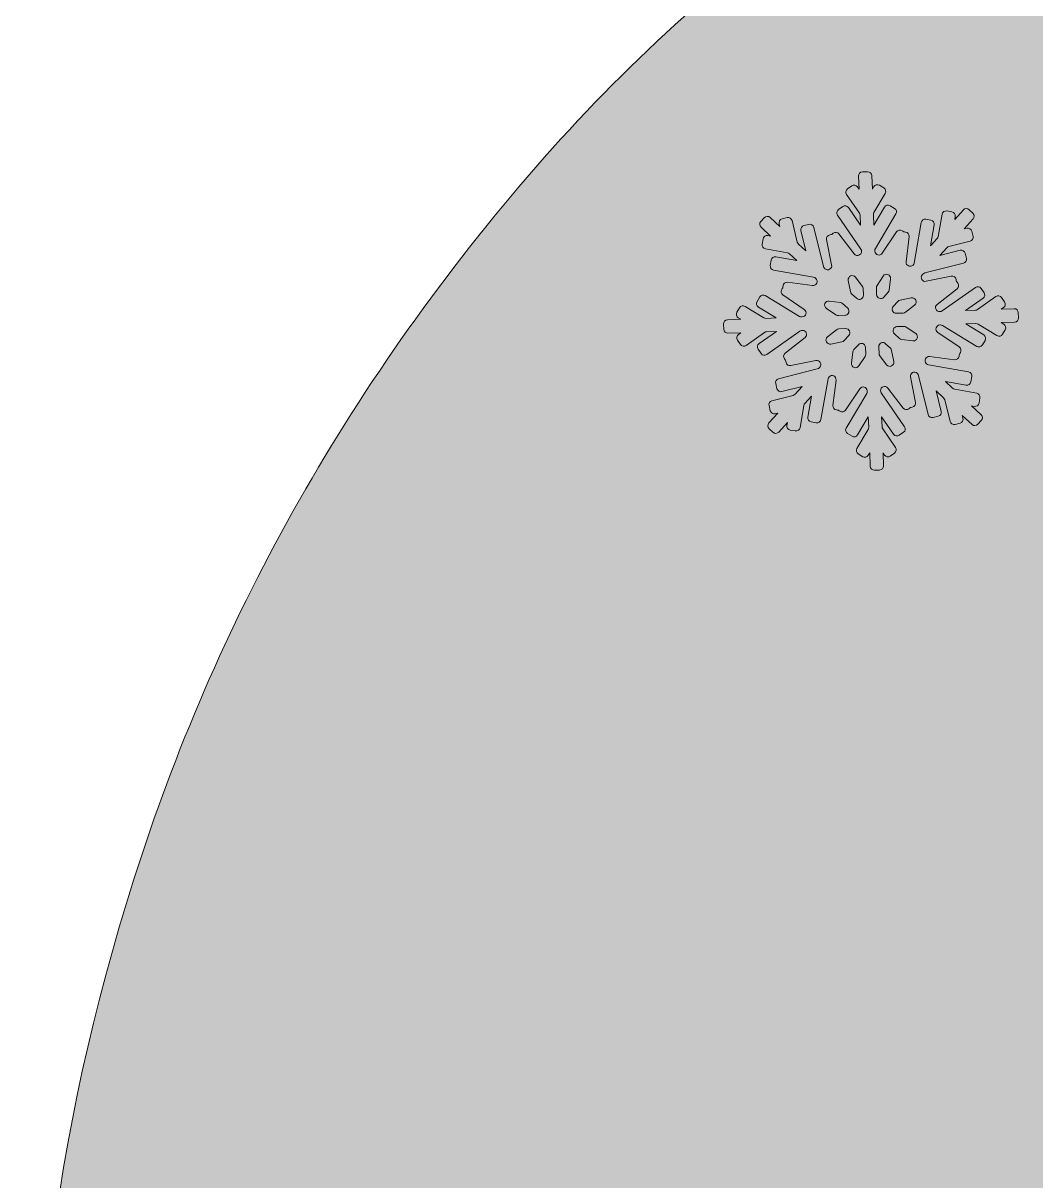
# Model space of a CAD drawing. Header units: millimetres. Extents: x 14 to 187, y -120 to -22.
# Drawn here: x 105.4 to 126.62, y -70.58 to -46.32 of the extents above; entities that cross this region are included whole.
import ezdxf

# ---------------------------------------------------------------- set-up
doc = ezdxf.new("R2010")
doc.units = ezdxf.units.MM
doc.header["$MEASUREMENT"] = 0
doc.layers.add('engraving', color=7, linetype='Continuous')
doc.layers.add('Layer 1', color=7, linetype='Continuous')

msp = doc.modelspace()

# ---------------------------------------------------------------- hatches: boundary and pattern name
at = {"layer": 'Layer 1'}
h = msp.add_hatch(color=2, dxfattribs=at)
h.dxf.hatch_style = 2
edge = h.paths.add_edge_path()
edge.add_spline(control_points=[(156.544, -68.893), (156.544, -68.893), (152.268, -89.12), (152.268, -89.12), (152.268, -89.12), (163.017, -89.12), (163.017, -89.12), (163.017, -89.12), (162.554, -89.698), (162.554, -89.698), (160.781, -91.703), (158.758, -93.223), (156.486, -94.263), (154.212, -95.303), (151.863, -95.921), (149.436, -96.113), (147.009, -96.306), (144.619, -96.017), (142.269, -95.246), (139.918, -94.476), (137.78, -93.205), (135.855, -91.431), (133.849, -89.737), (132.367, -87.791), (131.405, -85.595), (130.441, -83.399), (129.92, -81.107), (129.844, -78.717), (129.767, -76.33), (130.093, -73.941), (130.826, -71.551), (131.558, -69.164), (132.656, -66.928), (134.121, -64.848), (135.199, -63.229), (136.837, -61.824), (139.033, -60.629), (141.229, -59.435), (143.674, -58.588), (146.373, -58.086), (149.069, -57.586), (151.92, -57.548), (154.926, -57.97), (157.931, -58.395), (160.82, -59.455), (163.594, -61.149), (163.594, -61.149), (179.429, -43.349), (179.429, -43.349), (175.037, -39.959), (169.97, -37.57), (164.23, -36.183), (160.527, -35.288), (156.792, -34.797), (153.025, -34.704), (152.206, -33.794), (151.054, -33.188), (149.764, -33.09), (151.269, -31.975), (152.248, -30.191), (152.248, -28.175), (152.248, -24.794), (149.508, -22.054), (146.128, -22.054), (142.747, -22.054), (140.007, -24.794), (140.007, -28.175), (140.007, -30.191), (140.987, -31.975), (142.492, -33.09), (140.513, -33.241), (138.857, -34.58), (138.235, -36.39), (135.388, -37.126), (132.61, -38.096), (129.902, -39.304), (124.545, -41.693), (120.02, -44.967), (116.321, -49.128), (112.467, -53.52), (109.655, -58.395), (107.883, -63.75), (106.11, -69.106), (105.398, -74.499), (105.745, -79.931), (106.091, -85.363), (107.459, -90.642), (109.849, -95.766), (112.236, -100.891), (115.627, -105.379), (120.02, -109.231), (123.1, -112.005), (126.435, -114.221), (130.017, -115.878), (133.601, -117.535), (137.299, -118.671), (141.114, -119.287), (144.927, -119.903), (148.76, -119.998), (152.614, -119.576), (156.467, -119.151), (160.202, -118.247), (163.825, -116.86), (163.825, -116.86), (163.825, -119.287), (163.825, -119.287), (163.825, -119.287), (186.595, -119.403), (186.595, -119.403), (186.595, -119.403), (186.595, -69.008), (186.595, -69.008), (186.595, -69.008), (156.544, -68.893), (156.544, -68.893)], knot_values=[0, 0, 0, 0, 1, 1, 1, 2, 2, 2, 3, 3, 3, 4, 4, 4, 5, 5, 5, 6, 6, 6, 7, 7, 7, 8, 8, 8, 9, 9, 9, 10, 10, 10, 11, 11, 11, 12, 12, 12, 13, 13, 13, 14, 14, 14, 15, 15, 15, 16, 16, 16, 17, 17, 17, 18, 18, 18, 19, 19, 19, 20, 20, 20, 21, 21, 21, 22, 22, 22, 23, 23, 23, 24, 24, 24, 25, 25, 25, 26, 26, 26, 27, 27, 27, 28, 28, 28, 29, 29, 29, 30, 30, 30, 31, 31, 31, 32, 32, 32, 33, 33, 33, 34, 34, 34, 35, 35, 35, 36, 36, 36, 37, 37, 37, 38, 38, 38, 38], degree=3, periodic=1)
edge = h.paths.add_edge_path()
edge.add_spline(control_points=[(142.32, -28.175), (142.32, -26.075), (144.028, -24.367), (146.128, -24.367), (148.227, -24.367), (149.935, -26.075), (149.935, -28.175), (149.935, -30.274), (148.227, -31.982), (146.128, -31.982), (144.028, -31.982), (142.32, -30.274), (142.32, -28.175)], knot_values=[0, 0, 0, 0, 1, 1, 1, 2, 2, 2, 3, 3, 3, 4, 4, 4, 4], degree=3, periodic=1)

# ---------------------------------------------------------------- linework, layer by layer
at = {"layer": 'engraving', "lineweight": 0}
for points, knots in [([(126.256, -52.382), (126.254, -52.335), (126.215, -52.298), (126.168, -52.3), (126.168, -52.3), (125.898, -52.311), (125.898, -52.311), (125.898, -52.311), (125.948, -52.275), (125.948, -52.275), (125.986, -52.248), (125.995, -52.196), (125.969, -52.158), (125.969, -52.158), (125.906, -52.067), (125.906, -52.067), (125.879, -52.028), (125.826, -52.018), (125.787, -52.046), (125.787, -52.046), (125.404, -52.316), (125.404, -52.316), (125.391, -52.326), (125.375, -52.331), (125.359, -52.332), (125.359, -52.332), (125.152, -52.34), (125.152, -52.34), (125.152, -52.34), (125.516, -52.082), (125.516, -52.082), (125.554, -52.056), (125.564, -52.003), (125.537, -51.965), (125.537, -51.965), (125.474, -51.874), (125.474, -51.874), (125.447, -51.835), (125.394, -51.826), (125.356, -51.853), (125.356, -51.853), (124.659, -52.345), (124.659, -52.345), (124.645, -52.354), (124.629, -52.36), (124.613, -52.36), (124.613, -52.36), (124.609, -52.361), (124.609, -52.361), (124.527, -52.364), (124.489, -52.26), (124.553, -52.209), (124.553, -52.209), (124.971, -51.88), (124.971, -51.88), (125.008, -51.851), (125.014, -51.798), (124.986, -51.762), (124.986, -51.762), (124.973, -51.744), (124.973, -51.744), (124.965, -51.734), (124.959, -51.722), (124.956, -51.709), (124.956, -51.709), (124.952, -51.687), (124.952, -51.687), (124.943, -51.641), (124.898, -51.611), (124.852, -51.621), (124.852, -51.621), (124.325, -51.726), (124.325, -51.726), (124.244, -51.742), (124.19, -51.646), (124.246, -51.585), (124.246, -51.585), (124.254, -51.576), (124.254, -51.576), (124.266, -51.563), (124.28, -51.555), (124.296, -51.551), (124.296, -51.551), (125.106, -51.348), (125.106, -51.348), (125.151, -51.336), (125.178, -51.29), (125.167, -51.245), (125.167, -51.245), (125.141, -51.137), (125.141, -51.137), (125.129, -51.092), (125.083, -51.064), (125.038, -51.075), (125.038, -51.075), (124.614, -51.182), (124.614, -51.182), (124.614, -51.182), (124.76, -51.022), (124.76, -51.022), (124.771, -51.009), (124.786, -51.001), (124.802, -50.997), (124.802, -50.997), (125.245, -50.885), (125.245, -50.885), (125.291, -50.874), (125.318, -50.828), (125.307, -50.783), (125.307, -50.783), (125.28, -50.675), (125.28, -50.675), (125.269, -50.63), (125.223, -50.602), (125.177, -50.613), (125.177, -50.613), (125.12, -50.628), (125.12, -50.628), (125.12, -50.628), (125.31, -50.419), (125.31, -50.419), (125.341, -50.385), (125.339, -50.332), (125.305, -50.3), (125.305, -50.3), (125.224, -50.225), (125.224, -50.225), (125.19, -50.193), (125.136, -50.195), (125.104, -50.23), (125.104, -50.23), (124.922, -50.429), (124.922, -50.429), (124.922, -50.429), (124.933, -50.369), (124.933, -50.369), (124.941, -50.323), (124.91, -50.28), (124.864, -50.271), (124.864, -50.271), (124.757, -50.252), (124.757, -50.252), (124.71, -50.243), (124.666, -50.274), (124.658, -50.321), (124.658, -50.321), (124.577, -50.788), (124.577, -50.788), (124.574, -50.803), (124.567, -50.818), (124.556, -50.83), (124.556, -50.83), (124.417, -50.983), (124.417, -50.983), (124.417, -50.983), (124.493, -50.541), (124.493, -50.541), (124.501, -50.495), (124.471, -50.452), (124.425, -50.443), (124.425, -50.443), (124.318, -50.424), (124.318, -50.424), (124.271, -50.416), (124.227, -50.447), (124.219, -50.493), (124.219, -50.493), (124.071, -51.342), (124.071, -51.342), (124.068, -51.358), (124.061, -51.372), (124.05, -51.384), (124.05, -51.384), (124.05, -51.384), (124.05, -51.384), (123.994, -51.445), (123.893, -51.399), (123.903, -51.317), (123.903, -51.317), (123.967, -50.788), (123.967, -50.788), (123.973, -50.742), (123.94, -50.7), (123.894, -50.694), (123.894, -50.694), (123.874, -50.691), (123.874, -50.691), (123.86, -50.689), (123.848, -50.685), (123.837, -50.677), (123.837, -50.677), (123.82, -50.666), (123.82, -50.666), (123.781, -50.639), (123.727, -50.65), (123.701, -50.689), (123.701, -50.689), (123.405, -51.137), (123.405, -51.137), (123.36, -51.206), (123.253, -51.176), (123.25, -51.094), (123.25, -51.094), (123.249, -51.085), (123.249, -51.085), (123.249, -51.068), (123.253, -51.052), (123.261, -51.038), (123.261, -51.038), (123.691, -50.314), (123.691, -50.314), (123.714, -50.274), (123.702, -50.222), (123.662, -50.198), (123.662, -50.198), (123.568, -50.141), (123.568, -50.141), (123.528, -50.116), (123.475, -50.129), (123.451, -50.17), (123.451, -50.17), (123.227, -50.547), (123.227, -50.547), (123.227, -50.547), (123.219, -50.33), (123.219, -50.33), (123.218, -50.314), (123.222, -50.297), (123.231, -50.283), (123.231, -50.283), (123.466, -49.886), (123.466, -49.886), (123.49, -49.846), (123.477, -49.794), (123.438, -49.77), (123.438, -49.77), (123.344, -49.713), (123.344, -49.713), (123.303, -49.689), (123.251, -49.702), (123.227, -49.742), (123.227, -49.742), (123.197, -49.792), (123.197, -49.792), (123.197, -49.792), (123.186, -49.511), (123.186, -49.511), (123.184, -49.464), (123.144, -49.428), (123.097, -49.429), (123.097, -49.429), (122.989, -49.434), (122.989, -49.434), (122.942, -49.435), (122.905, -49.475), (122.907, -49.522), (122.907, -49.522), (122.918, -49.793), (122.918, -49.793), (122.918, -49.793), (122.885, -49.746), (122.885, -49.746), (122.858, -49.707), (122.805, -49.697), (122.766, -49.725), (122.766, -49.725), (122.677, -49.788), (122.677, -49.788), (122.639, -49.815), (122.63, -49.867), (122.656, -49.905), (122.656, -49.905), (122.925, -50.295), (122.925, -50.295), (122.934, -50.308), (122.94, -50.324), (122.94, -50.34), (122.94, -50.34), (122.949, -50.548), (122.949, -50.548), (122.949, -50.548), (122.696, -50.182), (122.696, -50.182), (122.669, -50.143), (122.615, -50.133), (122.577, -50.161), (122.577, -50.161), (122.487, -50.224), (122.487, -50.224), (122.449, -50.251), (122.44, -50.303), (122.467, -50.341), (122.467, -50.341), (122.956, -51.049), (122.956, -51.049), (122.965, -51.063), (122.97, -51.078), (122.971, -51.094), (122.971, -51.094), (122.971, -51.096), (122.971, -51.096), (122.974, -51.178), (122.869, -51.216), (122.819, -51.151), (122.819, -51.151), (122.497, -50.733), (122.497, -50.733), (122.468, -50.696), (122.414, -50.689), (122.377, -50.718), (122.377, -50.718), (122.361, -50.731), (122.361, -50.731), (122.351, -50.739), (122.339, -50.745), (122.326, -50.747), (122.326, -50.747), (122.306, -50.751), (122.306, -50.751), (122.26, -50.76), (122.23, -50.805), (122.239, -50.851), (122.239, -50.851), (122.344, -51.383), (122.344, -51.383), (122.36, -51.464), (122.263, -51.518), (122.203, -51.462), (122.203, -51.462), (122.198, -51.457), (122.198, -51.457), (122.186, -51.446), (122.177, -51.431), (122.173, -51.415), (122.173, -51.415), (121.97, -50.595), (121.97, -50.595), (121.959, -50.549), (121.913, -50.521), (121.867, -50.533), (121.867, -50.533), (121.761, -50.559), (121.761, -50.559), (121.716, -50.57), (121.688, -50.616), (121.7, -50.662), (121.7, -50.662), (121.806, -51.09), (121.806, -51.09), (121.806, -51.09), (121.649, -50.944), (121.649, -50.944), (121.637, -50.933), (121.628, -50.918), (121.624, -50.902), (121.624, -50.902), (121.513, -50.452), (121.513, -50.452), (121.502, -50.406), (121.455, -50.379), (121.41, -50.39), (121.41, -50.39), (121.304, -50.416), (121.304, -50.416), (121.259, -50.428), (121.231, -50.474), (121.242, -50.519), (121.242, -50.519), (121.257, -50.577), (121.257, -50.577), (121.257, -50.577), (121.053, -50.387), (121.053, -50.387), (121.019, -50.355), (120.964, -50.357), (120.932, -50.392), (120.932, -50.392), (120.858, -50.473), (120.858, -50.473), (120.827, -50.507), (120.829, -50.56), (120.863, -50.592), (120.863, -50.592), (121.062, -50.778), (121.062, -50.778), (121.062, -50.778), (121.004, -50.768), (121.004, -50.768), (120.958, -50.759), (120.914, -50.79), (120.906, -50.837), (120.906, -50.837), (120.886, -50.946), (120.886, -50.946), (120.878, -50.992), (120.909, -51.036), (120.955, -51.044), (120.955, -51.044), (121.416, -51.127), (121.416, -51.127), (121.432, -51.13), (121.447, -51.138), (121.459, -51.149), (121.459, -51.149), (121.611, -51.291), (121.611, -51.291), (121.611, -51.291), (121.175, -51.213), (121.175, -51.213), (121.129, -51.204), (121.085, -51.235), (121.077, -51.282), (121.077, -51.282), (121.058, -51.391), (121.058, -51.391), (121.05, -51.437), (121.08, -51.48), (121.126, -51.489), (121.126, -51.489), (121.965, -51.64), (121.965, -51.64), (121.981, -51.643), (121.996, -51.651), (122.008, -51.662), (122.008, -51.662), (122.012, -51.666), (122.012, -51.666), (122.072, -51.722), (122.025, -51.822), (121.943, -51.812), (121.943, -51.812), (121.42, -51.745), (121.42, -51.745), (121.374, -51.739), (121.331, -51.773), (121.326, -51.819), (121.326, -51.819), (121.323, -51.841), (121.323, -51.841), (121.321, -51.854), (121.317, -51.866), (121.309, -51.877), (121.309, -51.877), (121.298, -51.895), (121.298, -51.895), (121.272, -51.934), (121.282, -51.986), (121.321, -52.012), (121.321, -52.012), (121.771, -52.317), (121.771, -52.317), (121.839, -52.363), (121.808, -52.469), (121.726, -52.472), (121.726, -52.472), (121.716, -52.473), (121.716, -52.473), (121.699, -52.473), (121.683, -52.469), (121.668, -52.46), (121.668, -52.46), (120.953, -52.025), (120.953, -52.025), (120.913, -52), (120.86, -52.013), (120.836, -52.054), (120.836, -52.054), (120.78, -52.149), (120.78, -52.149), (120.756, -52.189), (120.769, -52.24), (120.808, -52.264), (120.808, -52.264), (121.184, -52.493), (121.184, -52.493), (121.184, -52.493), (120.97, -52.502), (120.97, -52.502), (120.953, -52.502), (120.937, -52.498), (120.923, -52.489), (120.923, -52.489), (120.531, -52.251), (120.531, -52.251), (120.49, -52.226), (120.438, -52.239), (120.414, -52.28), (120.414, -52.28), (120.357, -52.375), (120.357, -52.375), (120.334, -52.415), (120.347, -52.466), (120.386, -52.49), (120.386, -52.49), (120.439, -52.522), (120.439, -52.522), (120.439, -52.522), (120.16, -52.533), (120.16, -52.533), (120.113, -52.535), (120.076, -52.575), (120.078, -52.621), (120.078, -52.621), (120.083, -52.732), (120.083, -52.732), (120.085, -52.779), (120.124, -52.815), (120.171, -52.814), (120.171, -52.814), (120.441, -52.803), (120.441, -52.803), (120.441, -52.803), (120.391, -52.839), (120.391, -52.839), (120.353, -52.865), (120.344, -52.918), (120.37, -52.956), (120.37, -52.956), (120.433, -53.047), (120.433, -53.047), (120.46, -53.086), (120.513, -53.095), (120.552, -53.068), (120.552, -53.068), (120.934, -52.798), (120.934, -52.798), (120.948, -52.788), (120.964, -52.783), (120.98, -52.782), (120.98, -52.782), (121.187, -52.774), (121.187, -52.774), (121.187, -52.774), (120.823, -53.031), (120.823, -53.031), (120.785, -53.058), (120.775, -53.111), (120.802, -53.149), (120.802, -53.149), (120.864, -53.24), (120.864, -53.24), (120.891, -53.279), (120.945, -53.288), (120.983, -53.261), (120.983, -53.261), (121.68, -52.769), (121.68, -52.769), (121.694, -52.759), (121.709, -52.754), (121.726, -52.753), (121.726, -52.753), (121.73, -52.753), (121.73, -52.753), (121.812, -52.75), (121.85, -52.854), (121.786, -52.905), (121.786, -52.905), (121.368, -53.234), (121.368, -53.234), (121.331, -53.262), (121.325, -53.315), (121.353, -53.352), (121.353, -53.352), (121.366, -53.37), (121.366, -53.37), (121.374, -53.38), (121.38, -53.392), (121.382, -53.405), (121.382, -53.405), (121.387, -53.426), (121.387, -53.426), (121.396, -53.472), (121.44, -53.502), (121.486, -53.493), (121.486, -53.493), (122.014, -53.388), (122.014, -53.388), (122.094, -53.372), (122.149, -53.468), (122.093, -53.528), (122.093, -53.528), (122.085, -53.538), (122.085, -53.538), (122.073, -53.55), (122.059, -53.559), (122.043, -53.563), (122.043, -53.563), (121.233, -53.766), (121.233, -53.766), (121.188, -53.777), (121.16, -53.823), (121.172, -53.869), (121.172, -53.869), (121.198, -53.976), (121.198, -53.976), (121.209, -54.022), (121.256, -54.05), (121.301, -54.038), (121.301, -54.038), (121.725, -53.932), (121.725, -53.932), (121.725, -53.932), (121.579, -54.092), (121.579, -54.092), (121.568, -54.104), (121.553, -54.113), (121.537, -54.117), (121.537, -54.117), (121.093, -54.228), (121.093, -54.228), (121.048, -54.24), (121.02, -54.286), (121.032, -54.331), (121.032, -54.331), (121.058, -54.439), (121.058, -54.439), (121.07, -54.484), (121.116, -54.512), (121.161, -54.501), (121.161, -54.501), (121.219, -54.486), (121.219, -54.486), (121.219, -54.486), (121.029, -54.694), (121.029, -54.694), (120.998, -54.729), (121, -54.782), (121.034, -54.814), (121.034, -54.814), (121.114, -54.889), (121.114, -54.889), (121.149, -54.921), (121.203, -54.919), (121.235, -54.884), (121.235, -54.884), (121.417, -54.685), (121.417, -54.685), (121.417, -54.685), (121.406, -54.744), (121.406, -54.744), (121.398, -54.79), (121.429, -54.834), (121.475, -54.843), (121.475, -54.843), (121.582, -54.862), (121.582, -54.862), (121.628, -54.87), (121.673, -54.839), (121.681, -54.793), (121.681, -54.793), (121.762, -54.326), (121.762, -54.326), (121.765, -54.31), (121.772, -54.295), (121.783, -54.283), (121.783, -54.283), (121.922, -54.131), (121.922, -54.131), (121.922, -54.131), (121.845, -54.572), (121.845, -54.572), (121.837, -54.618), (121.868, -54.662), (121.914, -54.67), (121.914, -54.67), (122.021, -54.69), (122.021, -54.69), (122.068, -54.698), (122.112, -54.667), (122.12, -54.621), (122.12, -54.621), (122.268, -53.772), (122.268, -53.772), (122.27, -53.756), (122.278, -53.741), (122.289, -53.729), (122.289, -53.729), (122.289, -53.729), (122.289, -53.729), (122.344, -53.668), (122.446, -53.715), (122.436, -53.797), (122.436, -53.797), (122.371, -54.326), (122.371, -54.326), (122.366, -54.372), (122.399, -54.414), (122.445, -54.42), (122.445, -54.42), (122.465, -54.423), (122.465, -54.423), (122.478, -54.424), (122.491, -54.429), (122.502, -54.437), (122.502, -54.437), (122.519, -54.448), (122.519, -54.448), (122.558, -54.475), (122.611, -54.464), (122.637, -54.425), (122.637, -54.425), (122.934, -53.976), (122.934, -53.976), (122.979, -53.908), (123.086, -53.937), (123.089, -54.02), (123.089, -54.02), (123.089, -54.029), (123.089, -54.029), (123.09, -54.046), (123.086, -54.062), (123.078, -54.076), (123.078, -54.076), (122.648, -54.8), (122.648, -54.8), (122.624, -54.84), (122.637, -54.892), (122.677, -54.916), (122.677, -54.916), (122.771, -54.973), (122.771, -54.973), (122.811, -54.998), (122.864, -54.984), (122.888, -54.944), (122.888, -54.944), (123.111, -54.567), (123.111, -54.567), (123.111, -54.567), (123.12, -54.784), (123.12, -54.784), (123.121, -54.8), (123.117, -54.816), (123.108, -54.83), (123.108, -54.83), (122.872, -55.228), (122.872, -55.228), (122.849, -55.268), (122.862, -55.32), (122.901, -55.344), (122.901, -55.344), (122.995, -55.401), (122.995, -55.401), (123.035, -55.425), (123.088, -55.412), (123.112, -55.372), (123.112, -55.372), (123.142, -55.322), (123.142, -55.322), (123.142, -55.322), (123.153, -55.603), (123.153, -55.603), (123.155, -55.65), (123.194, -55.686), (123.241, -55.684), (123.241, -55.684), (123.35, -55.68), (123.35, -55.68), (123.397, -55.678), (123.434, -55.639), (123.432, -55.592), (123.432, -55.592), (123.421, -55.32), (123.421, -55.32), (123.421, -55.32), (123.454, -55.368), (123.454, -55.368), (123.481, -55.407), (123.534, -55.416), (123.573, -55.389), (123.573, -55.389), (123.662, -55.326), (123.662, -55.326), (123.7, -55.299), (123.709, -55.247), (123.683, -55.209), (123.683, -55.209), (123.414, -54.819), (123.414, -54.819), (123.404, -54.806), (123.399, -54.79), (123.399, -54.774), (123.399, -54.774), (123.39, -54.566), (123.39, -54.566), (123.39, -54.566), (123.643, -54.932), (123.643, -54.932), (123.67, -54.971), (123.724, -54.98), (123.762, -54.953), (123.762, -54.953), (123.851, -54.89), (123.851, -54.89), (123.889, -54.863), (123.899, -54.811), (123.872, -54.772), (123.872, -54.772), (123.383, -54.064), (123.383, -54.064), (123.374, -54.051), (123.369, -54.036), (123.368, -54.02), (123.368, -54.02), (123.368, -54.018), (123.368, -54.018), (123.365, -53.936), (123.47, -53.897), (123.52, -53.963), (123.52, -53.963), (123.842, -54.381), (123.842, -54.381), (123.871, -54.418), (123.924, -54.425), (123.961, -54.396), (123.961, -54.396), (123.977, -54.383), (123.977, -54.383), (123.988, -54.375), (124, -54.369), (124.013, -54.367), (124.013, -54.367), (124.033, -54.363), (124.033, -54.363), (124.079, -54.353), (124.109, -54.309), (124.1, -54.263), (124.1, -54.263), (123.995, -53.73), (123.995, -53.73), (123.979, -53.65), (124.076, -53.596), (124.136, -53.652), (124.136, -53.652), (124.141, -53.657), (124.141, -53.657), (124.153, -53.668), (124.162, -53.682), (124.166, -53.698), (124.166, -53.698), (124.369, -54.519), (124.369, -54.519), (124.38, -54.565), (124.426, -54.593), (124.472, -54.581), (124.472, -54.581), (124.577, -54.555), (124.577, -54.555), (124.623, -54.543), (124.65, -54.497), (124.639, -54.452), (124.639, -54.452), (124.533, -54.023), (124.533, -54.023), (124.533, -54.023), (124.69, -54.17), (124.69, -54.17), (124.702, -54.181), (124.711, -54.196), (124.714, -54.212), (124.714, -54.212), (124.826, -54.662), (124.826, -54.662), (124.837, -54.708), (124.883, -54.735), (124.929, -54.724), (124.929, -54.724), (125.035, -54.697), (125.035, -54.697), (125.08, -54.686), (125.108, -54.64), (125.096, -54.595), (125.096, -54.595), (125.082, -54.536), (125.082, -54.536), (125.082, -54.536), (125.286, -54.727), (125.286, -54.727), (125.32, -54.759), (125.375, -54.757), (125.406, -54.722), (125.406, -54.722), (125.48, -54.641), (125.48, -54.641), (125.512, -54.607), (125.51, -54.554), (125.476, -54.522), (125.476, -54.522), (125.276, -54.336), (125.276, -54.336), (125.276, -54.336), (125.335, -54.346), (125.335, -54.346), (125.381, -54.354), (125.425, -54.323), (125.433, -54.277), (125.433, -54.277), (125.452, -54.168), (125.452, -54.168), (125.46, -54.122), (125.43, -54.078), (125.384, -54.07), (125.384, -54.07), (124.923, -53.987), (124.923, -53.987), (124.907, -53.984), (124.892, -53.976), (124.88, -53.965), (124.88, -53.965), (124.728, -53.822), (124.728, -53.822), (124.728, -53.822), (125.163, -53.901), (125.163, -53.901), (125.21, -53.91), (125.254, -53.879), (125.262, -53.832), (125.262, -53.832), (125.281, -53.723), (125.281, -53.723), (125.289, -53.677), (125.258, -53.633), (125.213, -53.625), (125.213, -53.625), (124.374, -53.473), (124.374, -53.473), (124.358, -53.47), (124.343, -53.463), (124.331, -53.452), (124.331, -53.452), (124.327, -53.448), (124.327, -53.448), (124.267, -53.392), (124.314, -53.292), (124.396, -53.302), (124.396, -53.302), (124.918, -53.368), (124.918, -53.368), (124.965, -53.374), (125.008, -53.341), (125.013, -53.294), (125.013, -53.294), (125.016, -53.273), (125.016, -53.273), (125.017, -53.26), (125.022, -53.247), (125.029, -53.237), (125.029, -53.237), (125.041, -53.218), (125.041, -53.218), (125.067, -53.18), (125.057, -53.127), (125.018, -53.101), (125.018, -53.101), (124.568, -52.796), (124.568, -52.796), (124.5, -52.75), (124.531, -52.645), (124.613, -52.641), (124.613, -52.641), (124.623, -52.641), (124.623, -52.641), (124.64, -52.64), (124.656, -52.645), (124.67, -52.653), (124.67, -52.653), (125.386, -53.089), (125.386, -53.089), (125.426, -53.114), (125.479, -53.101), (125.503, -53.06), (125.503, -53.06), (125.559, -52.965), (125.559, -52.965), (125.583, -52.925), (125.57, -52.874), (125.53, -52.849), (125.53, -52.849), (125.154, -52.62), (125.154, -52.62), (125.154, -52.62), (125.369, -52.612), (125.369, -52.612), (125.385, -52.611), (125.402, -52.616), (125.416, -52.624), (125.416, -52.624), (125.808, -52.863), (125.808, -52.863), (125.848, -52.888), (125.901, -52.875), (125.925, -52.834), (125.925, -52.834), (125.981, -52.739), (125.981, -52.739), (126.005, -52.699), (125.992, -52.648), (125.952, -52.623), (125.952, -52.623), (125.9, -52.591), (125.9, -52.591), (125.9, -52.591), (126.179, -52.581), (126.179, -52.581), (126.226, -52.579), (126.262, -52.539), (126.26, -52.492), (126.26, -52.492), (126.256, -52.382), (126.256, -52.382)], [0, 0, 0, 0, 1, 1, 1, 2, 2, 2, 3, 3, 3, 4, 4, 4, 5, 5, 5, 6, 6, 6, 7, 7, 7, 8, 8, 8, 9, 9, 9, 10, 10, 10, 11, 11, 11, 12, 12, 12, 13, 13, 13, 14, 14, 14, 15, 15, 15, 16, 16, 16, 17, 17, 17, 18, 18, 18, 19, 19, 19, 20, 20, 20, 21, 21, 21, 22, 22, 22, 23, 23, 23, 24, 24, 24, 25, 25, 25, 26, 26, 26, 27, 27, 27, 28, 28, 28, 29, 29, 29, 30, 30, 30, 31, 31, 31, 32, 32, 32, 33, 33, 33, 34, 34, 34, 35, 35, 35, 36, 36, 36, 37, 37, 37, 38, 38, 38, 39, 39, 39, 40, 40, 40, 41, 41, 41, 42, 42, 42, 43, 43, 43, 44, 44, 44, 45, 45, 45, 46, 46, 46, 47, 47, 47, 48, 48, 48, 49, 49, 49, 50, 50, 50, 51, 51, 51, 52, 52, 52, 53, 53, 53, 54, 54, 54, 55, 55, 55, 56, 56, 56, 57, 57, 57, 58, 58, 58, 59, 59, 59, 60, 60, 60, 61, 61, 61, 62, 62, 62, 63, 63, 63, 64, 64, 64, 65, 65, 65, 66, 66, 66, 67, 67, 67, 68, 68, 68, 69, 69, 69, 70, 70, 70, 71, 71, 71, 72, 72, 72, 73, 73, 73, 74, 74, 74, 75, 75, 75, 76, 76, 76, 77, 77, 77, 78, 78, 78, 79, 79, 79, 80, 80, 80, 81, 81, 81, 82, 82, 82, 83, 83, 83, 84, 84, 84, 85, 85, 85, 86, 86, 86, 87, 87, 87, 88, 88, 88, 89, 89, 89, 90, 90, 90, 91, 91, 91, 92, 92, 92, 93, 93, 93, 94, 94, 94, 95, 95, 95, 96, 96, 96, 97, 97, 97, 98, 98, 98, 99, 99, 99, 100, 100, 100, 101, 101, 101, 102, 102, 102, 103, 103, 103, 104, 104, 104, 105, 105, 105, 106, 106, 106, 107, 107, 107, 108, 108, 108, 109, 109, 109, 110, 110, 110, 111, 111, 111, 112, 112, 112, 113, 113, 113, 114, 114, 114, 115, 115, 115, 116, 116, 116, 117, 117, 117, 118, 118, 118, 119, 119, 119, 120, 120, 120, 121, 121, 121, 122, 122, 122, 123, 123, 123, 124, 124, 124, 125, 125, 125, 126, 126, 126, 127, 127, 127, 128, 128, 128, 129, 129, 129, 130, 130, 130, 131, 131, 131, 132, 132, 132, 133, 133, 133, 134, 134, 134, 135, 135, 135, 136, 136, 136, 137, 137, 137, 138, 138, 138, 139, 139, 139, 140, 140, 140, 141, 141, 141, 142, 142, 142, 143, 143, 143, 144, 144, 144, 145, 145, 145, 146, 146, 146, 147, 147, 147, 148, 148, 148, 149, 149, 149, 150, 150, 150, 151, 151, 151, 152, 152, 152, 153, 153, 153, 154, 154, 154, 155, 155, 155, 156, 156, 156, 157, 157, 157, 158, 158, 158, 159, 159, 159, 160, 160, 160, 161, 161, 161, 162, 162, 162, 163, 163, 163, 164, 164, 164, 165, 165, 165, 166, 166, 166, 167, 167, 167, 168, 168, 168, 169, 169, 169, 170, 170, 170, 171, 171, 171, 172, 172, 172, 173, 173, 173, 174, 174, 174, 175, 175, 175, 176, 176, 176, 177, 177, 177, 178, 178, 178, 179, 179, 179, 180, 180, 180, 181, 181, 181, 182, 182, 182, 183, 183, 183, 184, 184, 184, 185, 185, 185, 186, 186, 186, 187, 187, 187, 188, 188, 188, 189, 189, 189, 190, 190, 190, 191, 191, 191, 192, 192, 192, 193, 193, 193, 194, 194, 194, 195, 195, 195, 196, 196, 196, 197, 197, 197, 198, 198, 198, 199, 199, 199, 200, 200, 200, 201, 201, 201, 202, 202, 202, 203, 203, 203, 204, 204, 204, 205, 205, 205, 206, 206, 206, 207, 207, 207, 208, 208, 208, 209, 209, 209, 210, 210, 210, 211, 211, 211, 212, 212, 212, 213, 213, 213, 214, 214, 214, 215, 215, 215, 216, 216, 216, 217, 217, 217, 218, 218, 218, 219, 219, 219, 220, 220, 220, 221, 221, 221, 222, 222, 222, 223, 223, 223, 224, 224, 224, 225, 225, 225, 226, 226, 226, 227, 227, 227, 228, 228, 228, 229, 229, 229, 230, 230, 230, 231, 231, 231, 232, 232, 232, 233, 233, 233, 234, 234, 234, 235, 235, 235, 236, 236, 236, 237, 237, 237, 238, 238, 238, 239, 239, 239, 240, 240, 240, 241, 241, 241, 242, 242, 242, 243, 243, 243, 244, 244, 244, 245, 245, 245, 246, 246, 246, 247, 247, 247, 248, 248, 248, 249, 249, 249, 250, 250, 250, 251, 251, 251, 252, 252, 252, 253, 253, 253, 254, 254, 254, 255, 255, 255, 256, 256, 256, 257, 257, 257, 258, 258, 258, 259, 259, 259, 260, 260, 260, 261, 261, 261, 262, 262, 262, 263, 263, 263, 264, 264, 264, 265, 265, 265, 266, 266, 266, 267, 267, 267, 268, 268, 268, 269, 269, 269, 270, 270, 270, 271, 271, 271, 272, 272, 272, 273, 273, 273, 274, 274, 274, 275, 275, 275, 276, 276, 276, 277, 277, 277, 278, 278, 278, 279, 279, 279, 280, 280, 280, 281, 281, 281, 282, 282, 282, 283, 283, 283, 284, 284, 284, 285, 285, 285, 286, 286, 286, 287, 287, 287, 288, 288, 288, 289, 289, 289, 290, 290, 290, 291, 291, 291, 292, 292, 292, 293, 293, 293, 294, 294, 294, 295, 295, 295, 296, 296, 296, 297, 297, 297, 298, 298, 298, 299, 299, 299, 300, 300, 300, 301, 301, 301, 302, 302, 302, 303, 303, 303, 304, 304, 304, 305, 305, 305, 306, 306, 306, 307, 307, 307, 308, 308, 308, 309, 309, 309, 310, 310, 310, 311, 311, 311, 312, 312, 312, 313, 313, 313, 314, 314, 314, 315, 315, 315, 316, 316, 316, 317, 317, 317, 318, 318, 318, 319, 319, 319, 320, 320, 320, 321, 321, 321, 322, 322, 322, 323, 323, 323, 324, 324, 324, 325, 325, 325, 326, 326, 326, 327, 327, 327, 328, 328, 328, 329, 329, 329, 330, 330, 330, 331, 331, 331, 332, 332, 332, 333, 333, 333, 334, 334, 334, 335, 335, 335, 336, 336, 336, 336]), ([(122.842, -51.639), (122.842, -51.639), (122.985, -51.824), (122.985, -51.824), (122.995, -51.838), (123.002, -51.855), (123.002, -51.872), (123.002, -51.872), (123.008, -52.016), (123.008, -52.016), (123.011, -52.092), (122.921, -52.133), (122.865, -52.081), (122.865, -52.081), (122.763, -51.986), (122.763, -51.986), (122.75, -51.973), (122.741, -51.957), (122.738, -51.94), (122.738, -51.94), (122.692, -51.707), (122.692, -51.707), (122.675, -51.619), (122.788, -51.568), (122.842, -51.639)], [0, 0, 0, 0, 1, 1, 1, 2, 2, 2, 3, 3, 3, 4, 4, 4, 5, 5, 5, 6, 6, 6, 7, 7, 7, 8, 8, 8, 8]), ([(123.287, -52.006), (123.287, -52.006), (123.281, -51.862), (123.281, -51.862), (123.28, -51.844), (123.285, -51.827), (123.295, -51.812), (123.295, -51.812), (123.424, -51.616), (123.424, -51.616), (123.473, -51.541), (123.59, -51.584), (123.579, -51.673), (123.579, -51.673), (123.55, -51.909), (123.55, -51.909), (123.548, -51.926), (123.541, -51.942), (123.529, -51.955), (123.529, -51.955), (123.434, -52.059), (123.434, -52.059), (123.383, -52.115), (123.29, -52.081), (123.287, -52.006)], [0, 0, 0, 0, 1, 1, 1, 2, 2, 2, 3, 3, 3, 4, 4, 4, 5, 5, 5, 6, 6, 6, 7, 7, 7, 8, 8, 8, 8]), ([(122.433, -52.428), (122.433, -52.428), (122.234, -52.293), (122.234, -52.293), (122.16, -52.243), (122.204, -52.128), (122.292, -52.139), (122.292, -52.139), (122.526, -52.169), (122.526, -52.169), (122.544, -52.171), (122.56, -52.179), (122.573, -52.191), (122.573, -52.191), (122.68, -52.291), (122.68, -52.291), (122.735, -52.342), (122.701, -52.435), (122.625, -52.438), (122.625, -52.438), (122.484, -52.443), (122.484, -52.443), (122.466, -52.444), (122.448, -52.439), (122.433, -52.428)], [0, 0, 0, 0, 1, 1, 1, 2, 2, 2, 3, 3, 3, 4, 4, 4, 5, 5, 5, 6, 6, 6, 7, 7, 7, 8, 8, 8, 8]), ([(123.635, -52.254), (123.635, -52.254), (123.733, -52.147), (123.733, -52.147), (123.745, -52.133), (123.761, -52.124), (123.779, -52.121), (123.779, -52.121), (124.012, -52.074), (124.012, -52.074), (124.1, -52.057), (124.152, -52.169), (124.082, -52.224), (124.082, -52.224), (123.894, -52.372), (123.894, -52.372), (123.88, -52.383), (123.862, -52.39), (123.844, -52.39), (123.844, -52.39), (123.701, -52.396), (123.701, -52.396), (123.626, -52.399), (123.585, -52.309), (123.635, -52.254)], [0, 0, 0, 0, 1, 1, 1, 2, 2, 2, 3, 3, 3, 4, 4, 4, 5, 5, 5, 6, 6, 6, 7, 7, 7, 8, 8, 8, 8]), ([(122.703, -52.86), (122.703, -52.86), (122.606, -52.967), (122.606, -52.967), (122.593, -52.98), (122.577, -52.99), (122.56, -52.993), (122.56, -52.993), (122.326, -53.04), (122.326, -53.04), (122.239, -53.057), (122.187, -52.945), (122.257, -52.89), (122.257, -52.89), (122.445, -52.742), (122.445, -52.742), (122.459, -52.731), (122.477, -52.724), (122.494, -52.724), (122.494, -52.724), (122.637, -52.718), (122.637, -52.718), (122.713, -52.715), (122.754, -52.804), (122.703, -52.86)], [0, 0, 0, 0, 1, 1, 1, 2, 2, 2, 3, 3, 3, 4, 4, 4, 5, 5, 5, 6, 6, 6, 7, 7, 7, 8, 8, 8, 8]), ([(123.906, -52.685), (123.906, -52.685), (124.105, -52.82), (124.105, -52.82), (124.179, -52.87), (124.135, -52.986), (124.046, -52.975), (124.046, -52.975), (123.813, -52.945), (123.813, -52.945), (123.795, -52.943), (123.778, -52.935), (123.765, -52.923), (123.765, -52.923), (123.659, -52.823), (123.659, -52.823), (123.604, -52.771), (123.638, -52.679), (123.713, -52.676), (123.713, -52.676), (123.855, -52.671), (123.855, -52.671), (123.873, -52.67), (123.891, -52.675), (123.906, -52.685)], [0, 0, 0, 0, 1, 1, 1, 2, 2, 2, 3, 3, 3, 4, 4, 4, 5, 5, 5, 6, 6, 6, 7, 7, 7, 8, 8, 8, 8]), ([(123.052, -53.108), (123.052, -53.108), (123.058, -53.252), (123.058, -53.252), (123.059, -53.269), (123.054, -53.287), (123.044, -53.302), (123.044, -53.302), (122.915, -53.498), (122.915, -53.498), (122.865, -53.572), (122.749, -53.529), (122.76, -53.441), (122.76, -53.441), (122.788, -53.205), (122.788, -53.205), (122.791, -53.188), (122.798, -53.171), (122.81, -53.158), (122.81, -53.158), (122.905, -53.054), (122.905, -53.054), (122.956, -52.998), (123.049, -53.032), (123.052, -53.108)], [0, 0, 0, 0, 1, 1, 1, 2, 2, 2, 3, 3, 3, 4, 4, 4, 5, 5, 5, 6, 6, 6, 7, 7, 7, 8, 8, 8, 8]), ([(123.496, -53.475), (123.496, -53.475), (123.354, -53.29), (123.354, -53.29), (123.343, -53.276), (123.337, -53.259), (123.337, -53.242), (123.337, -53.242), (123.331, -53.098), (123.331, -53.098), (123.328, -53.022), (123.418, -52.981), (123.474, -53.033), (123.474, -53.033), (123.576, -53.128), (123.576, -53.128), (123.589, -53.14), (123.598, -53.156), (123.601, -53.174), (123.601, -53.174), (123.647, -53.407), (123.647, -53.407), (123.664, -53.494), (123.551, -53.546), (123.496, -53.475)], [0, 0, 0, 0, 1, 1, 1, 2, 2, 2, 3, 3, 3, 4, 4, 4, 5, 5, 5, 6, 6, 6, 7, 7, 7, 8, 8, 8, 8])]:
    msp.add_open_spline(points, degree=3, knots=knots, dxfattribs=at)
at = {"layer": 'Layer 1', "lineweight": 0}
msp.add_open_spline([(156.544, -68.893), (156.544, -68.893), (152.268, -89.12), (152.268, -89.12), (152.268, -89.12), (163.017, -89.12), (163.017, -89.12), (163.017, -89.12), (162.554, -89.698), (162.554, -89.698), (160.781, -91.703), (158.758, -93.223), (156.486, -94.263), (154.212, -95.303), (151.863, -95.921), (149.436, -96.113), (147.009, -96.306), (144.619, -96.017), (142.269, -95.246), (139.918, -94.476), (137.78, -93.205), (135.855, -91.431), (133.849, -89.737), (132.367, -87.791), (131.405, -85.595), (130.441, -83.399), (129.92, -81.107), (129.844, -78.717), (129.767, -76.33), (130.093, -73.941), (130.826, -71.551), (131.558, -69.164), (132.656, -66.928), (134.121, -64.848), (135.199, -63.229), (136.837, -61.824), (139.033, -60.629), (141.229, -59.435), (143.674, -58.588), (146.373, -58.086), (149.069, -57.586), (151.92, -57.548), (154.926, -57.97), (157.931, -58.395), (160.82, -59.455), (163.594, -61.149), (163.594, -61.149), (179.429, -43.349), (179.429, -43.349), (175.037, -39.959), (169.97, -37.57), (164.23, -36.183), (160.527, -35.288), (156.792, -34.797), (153.025, -34.704), (152.206, -33.794), (151.054, -33.188), (149.764, -33.09), (151.269, -31.975), (152.248, -30.191), (152.248, -28.175), (152.248, -24.794), (149.508, -22.054), (146.128, -22.054), (142.747, -22.054), (140.007, -24.794), (140.007, -28.175), (140.007, -30.191), (140.987, -31.975), (142.492, -33.09), (140.513, -33.241), (138.857, -34.58), (138.235, -36.39), (135.388, -37.126), (132.61, -38.096), (129.902, -39.304), (124.545, -41.693), (120.02, -44.967), (116.321, -49.128), (112.467, -53.52), (109.655, -58.395), (107.883, -63.75), (106.11, -69.106), (105.398, -74.499), (105.745, -79.931), (106.091, -85.363), (107.459, -90.642), (109.849, -95.766), (112.236, -100.891), (115.627, -105.379), (120.02, -109.231), (123.1, -112.005), (126.435, -114.221), (130.017, -115.878), (133.601, -117.535), (137.299, -118.671), (141.114, -119.287), (144.927, -119.903), (148.76, -119.998), (152.614, -119.576), (156.467, -119.151), (160.202, -118.247), (163.825, -116.86), (163.825, -116.86), (163.825, -119.287), (163.825, -119.287), (163.825, -119.287), (186.595, -119.403), (186.595, -119.403), (186.595, -119.403), (186.595, -69.008), (186.595, -69.008), (186.595, -69.008), (156.544, -68.893), (156.544, -68.893)], degree=3, knots=[0, 0, 0, 0, 1, 1, 1, 2, 2, 2, 3, 3, 3, 4, 4, 4, 5, 5, 5, 6, 6, 6, 7, 7, 7, 8, 8, 8, 9, 9, 9, 10, 10, 10, 11, 11, 11, 12, 12, 12, 13, 13, 13, 14, 14, 14, 15, 15, 15, 16, 16, 16, 17, 17, 17, 18, 18, 18, 19, 19, 19, 20, 20, 20, 21, 21, 21, 22, 22, 22, 23, 23, 23, 24, 24, 24, 25, 25, 25, 26, 26, 26, 27, 27, 27, 28, 28, 28, 29, 29, 29, 30, 30, 30, 31, 31, 31, 32, 32, 32, 33, 33, 33, 34, 34, 34, 35, 35, 35, 36, 36, 36, 37, 37, 37, 38, 38, 38, 38], dxfattribs=at)

doc.saveas('drawing.dxf')
